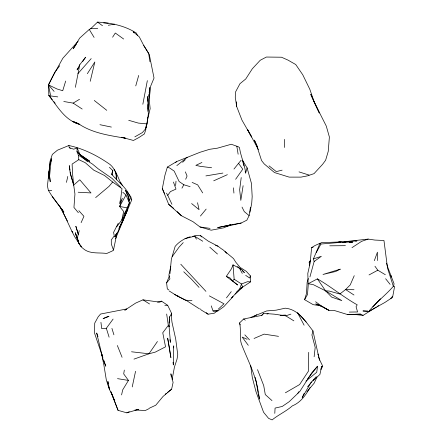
<?xml version="1.0" encoding="UTF-8"?>
<svg xmlns="http://www.w3.org/2000/svg" width="442" height="442" viewBox="0 0 442 442"><rect width="100%" height="100%" fill="white"/><g stroke="black" fill="none" stroke-linecap="round" stroke-linejoin="round"><path stroke-width="0.66" d="M308.704 352.346L308.527 370.998L299.621 384.551L285.383 392.794M377.341 260.531L377.44 252.189L374.335 260.67M147.54 117.312L147.473 120.009L146.18 127.688M52.344 196.646L63.841 212.016L52.344 196.646L48.377 190.364L47.416 185.96L50.283 160.568L52.322 154.424L57.438 150.197L68.847 145.523L69.245 147.661L73.665 149.197L77.101 147.976L77.002 151.716L78.405 155.197L78.798 159.656L85.284 162.722L93.754 170.153L104.511 175.48L112.644 182.01L122.003 188.635L120.782 198.049L119.594 203.657L122.351 198.171L119.649 206.486L123.661 211.497L121.865 219.867L116.71 226.801M147.589 117.318L147.473 120.009L150.158 108.621L149.197 99.223L150.733 85.975L154.026 78.046L149.274 54.41L143.777 45.537L139.263 36.835L133.147 31.725L133.926 32.802M147.855 111.268L149.777 87.555L149.158 92.98M274.791 413.364L275.073 408.077L282.211 406.474L289.145 401.728L299.831 391.457L312.03 372.391L317.56 366.225L316.721 372.274L305.908 381.12M169.071 326.693L169.689 316.803L171.651 313.5L167.689 305.306L161.529 301.157L157.562 302.107M169.087 322.892L169.347 319.5M175.612 185.607L176.01 181.165M169.988 273.592L171.363 259.134L175.154 246.376C179.098 241.741 184.43 238.371 190.292 236.752M341.147 242.349L320.947 244.028L320.047 243.271L314.853 245.603L311.616 247.636L310.146 263.056L307.803 273.432L308.207 285.455L307.488 294.565L304.588 299.659L313.151 304.654L321.146 305.87L315.781 303.947L322.29 306.66L328.92 310.356L334.003 310.4L347.517 314.544L360.573 314.135L363.081 315.395L376.308 307.057M146.214 125.594L145.794 129.6L144.423 133.898L138.882 137.545L133.451 140.468L121.71 137.285M49.576 176.187L49.068 171.457L50.228 181.761L49.576 176.187L51.3 158.65L51.499 161.275M50.283 160.568L48.344 178.154L48.88 176.187M148.772 96.373L149.004 94.339M314.129 356.76L315.201 347.395L311.919 334.981L312.953 330.887C305.422 321.439 298.527 309.361 285.217 308.19L276.073 310.179L266.719 310.925L250.918 317.356M393.783 285.56L394.015 283.665L387.441 266.421L386.595 263.172M169.518 318.152L169.689 316.803M173.463 347.882L173.723 345.837L173.325 364.993L173.049 362.247M134.849 136.854L142.363 132.594L145.258 129.23L147.037 123.909L148.33 113.986L147.678 96.533L147.777 101.218M241.227 177.562L239.652 189.706L240.818 200.397L243.111 185.706M112.826 170.629L112.152 175.054L111.644 174.021L112.826 170.629L109.417 167.325M226.58 226.326L241.177 223.044L246.84 220.177L249.133 215.602L250.415 207.403M124.324 370.076L123.705 373.926L128.451 380.418L122.683 389.894L121.583 394.91M392.164 296.494L391.943 297.803L384.849 302.477L368.722 311.505L362.954 310.958L367.656 310.986M135.561 371.263L132.23 386.932M75.361 87.312L79.781 64.736L85.588 57.239L82.621 61.659M172.126 379.44L174.474 366.965L177.004 359.191L177.756 354.755L175.695 338.992L171.988 322.268L171.441 317.35L171.651 313.5L171.231 315.229M249.99 212.276L251.736 203.06L252.178 196.607L251.47 183.48L247.111 167.888L242.476 160.203L243.896 165.982M142.838 104.268L147.341 80.632M241.177 223.044L230.398 224.917L223.702 227.829L211.154 230.199L200.049 226.978L192.988 221.685L181.275 215.674L168.711 204.348L162.308 188.64L164.938 175.242L167.363 167.087L176.656 161.579L200.027 152.28L209.585 149.308L217.536 148.142L231.26 144.258L238.183 146.7L239.492 147.556C240.647 156.253 244.746 164.302 245.63 173.049L247.111 167.888M312.953 330.887L318.467 355.694L318.03 354.025L319.875 360.307L322.715 366.214L321.621 366.424L319.936 374.396L313.03 380.8L313.571 379.656M170.805 266.189L168.872 275.139L169.916 278.825L166.595 282.858L167.325 288.935L168.811 289.935M149.529 408.099L155.75 405.22L163.026 396.463L171.618 389.192L173.098 382.418L170.883 373.794L171.336 376.96M66.46 182.375L67.775 176.463M321.621 366.424L320.909 369.617L322.715 366.214M90.229 81.284L94.842 61.963L87.339 73.704M78.472 241.067L75.295 232.868C77.405 238.431 78.212 245.028 83.389 248.747C89.897 254.31 98.92 252.31 106.715 253.487L112.274 250.995L113.489 250.067L116.776 234.177L116.075 236.73M320.047 243.271L313.417 258.89L314.146 261.493L309.925 276.924M77.201 238.525L79.245 230.663M135.755 85.903L138.694 75.46M65.676 81.052L62.736 90.726L57.095 89.002L48.487 84.892L54.88 72.134L59.72 65.703M308.306 278.504L307.14 282.289L306.505 293.433L304.588 299.659M222.215 249.155L233.498 258.548L235.84 262.277L240.083 267.366L246.332 271.366L250.382 275.869L249.697 278.029L245.686 275.377M129.534 202.64L127.103 209.795L124.003 214.199M242.426 270.858L244.393 272.626L241.818 269.537L233.028 264.874L231.498 268.73L226.304 276.416L237.719 285.002L232.619 280.924L229.829 277.791L226.304 276.416M166.595 282.858L169.43 275.819M115.555 238.647L131.744 199.872L130.766 196.673L126.522 191.242M119.003 228.392L127.771 209.32L117.71 232.16L114.92 236.796L116.677 233.166M121.865 219.867L129.379 202.834L127.909 195.231L125.495 190.259L127.268 194.684M185.679 179.259L187.06 176.054L185.386 171.872M354.246 275.681L350.246 284.88L345.616 289.538L339.832 294.018L329.157 291.046L325.555 290.83L313.256 284.626L308.184 283.742L317.411 278.869C331.141 286.792 343.368 297.041 357.219 304.842L356.059 306.687L357.572 311.958L349.351 312.085M81.118 222.652L83.936 216.337L78.836 210.668M316.975 376.993L314.223 383.115L306.864 391.783M304.151 393.347L302.206 397.607L311.406 381.816M121.92 222.387L124.478 217.044M119.02 228.326L121.368 223.492M114.92 236.796L116.671 233.194M118.246 223.238L113.594 232.376L114.251 235.884L111.29 239.951L111.323 244.1L113.489 250.067M79.781 64.736L77.052 69.947L78.538 67.736M122.815 192.259L125.948 195.005L119.649 206.486L127.241 207.85M316.29 252.504L320.947 244.028M181.949 188.143L183.833 184.773L190.11 186.646M310.008 387.551C305.77 395.087 300.698 402.485 292.372 405.861C286.156 411.353 278.493 414.718 272.128 419.9L268.598 418.381L263.587 412.303L255.968 391.629L252.31 377.507L250.658 365.252M112.594 37.211L115.296 33.023L123.655 39.023M309.754 265.598L309.168 262.233L310.555 260.139M297.825 393.292L298.93 391.634M157.429 341.517L148.948 353.799L133.981 359.119M76.676 43.681L73.195 48.753L79.693 38.095L89.256 29.454L90.737 28.686L97.549 22.1C111.152 22.879 124.716 25.597 136.351 33.073L137.495 35.421M235.63 179.286L242.741 169.203L238.547 163.347L241.144 160.186M171.949 204.298L167.756 195.37L170.424 191.59L175.988 189.099L173.441 182.049M100.931 322.345L101.732 328.655L106.34 328.284L113.102 319.069M172.269 256.52L179.082 247.106L183.237 242.608M226.464 297.886L231.26 291.637M307.571 378.993L317.56 366.225M233.967 169.048L238.547 163.347M200.436 216.033L206.165 209.088M112.644 182.01L109.08 186.309L95.643 197.602M293.858 320.853L285.747 315.831L274.261 314.174L263.631 313.384L261.968 315.356L243.641 318.986L239.558 322.925C241.47 330.472 238.829 338.439 242.111 345.754C248.211 361.031 256.084 375.971 258.338 392.452M307.582 386.767L316.196 376.689M77.93 73.587L91.201 58.593M368.722 311.505C376.054 302.206 385.645 295.25 393.336 286.328L394.584 286.51L392.767 296.355L391.943 297.803L390.645 298.262M78.096 41.294L62.797 58.294L52.311 77.289L48.487 84.892L48.847 95.489C57.41 106.246 64.77 120.185 78.941 124.031C92.842 133.302 109.671 135.528 125.76 138.285L121.765 137.263M232.619 280.924L234.144 279.239L233.028 264.874M380.479 298.781L372.788 306.93M261.261 315.748L263.631 313.384M182.645 162.28L185.275 159.717M218.166 309.273L224.011 303.792L209.331 295.88M175.662 162.485L176.656 161.579M232.056 297.466L239.647 289.118L250.57 281.858L250.382 275.869M78.378 212.751L73.952 207.453L74.941 194.055L73.709 185.071L79.77 179.778L90.98 192.933L78.19 192.231M236.476 292.278L237.962 290.98M240.437 288.814L242.42 287.085M231.47 297.908L233.011 296.615L223.785 306.687L217.967 310.859L213.055 311.013L211.254 305.87M217.481 310.627L214.337 313.201L208.072 314.201L201.116 309.958M176.828 165.623L187.231 157.297M165.33 394.142L166.38 393.319M167.424 392.496L171.618 389.192M314.146 261.493L321.356 256.31L313.417 258.89M78.798 159.656L72.123 164.07L72.499 173.231L73.709 185.071L70.195 173.148L69.272 165.628L70.013 170.104M351.981 247.658L361.545 241.376L368.18 239.094L374.932 240.072L383.96 240.487L387.535 268.156L393.336 286.328M319.82 243.63L321.295 242.675L338.102 242.028L352.727 242.172L349.407 242.42M377.457 306.328L378.612 305.604M63.775 101.5L73.145 103.108L79.521 99.29M161.529 301.157L159.783 302.184L142.993 299.842L135.683 303.079L124.81 310.201L126.848 308.93L100.572 314.035L98.168 316.831L94.726 323.119L94.582 333.24L102.864 357.6M254.062 316.328L256.813 314.748M369.031 274.941L377.811 270.206L385.341 274.731M227.359 174.673L213.707 180.811M149.219 408.557L145.435 410.469L134.893 410.032M102.782 357.191L101.262 352.285L103.87 364.959L106.334 380.015L109.605 389.772L111.588 393.656L118.058 410.353L126.854 412.839L129.274 411.684M201.911 162.49L195.861 165.352L200.132 166.33L211.591 167.739M309.168 262.233L310.306 261.73M254.056 338.467L264.128 334.13L278.515 336.345M337.202 242.553L339.721 241.509L345.495 242.398M342.655 242.398L344.605 241.708L368.18 239.094M226.553 226.26L230.398 224.917L217.751 227.586L230.398 224.917M266.957 314.085L268.189 313.676M285.747 315.831L290.913 314.124M311.616 247.636L313.151 247.15M126.854 412.839L138.771 409.286L136.169 409.579M184.966 238.669L194.607 236.21L202.762 241.233M282.118 170.153L276.289 171.601L269.062 165.855M108.318 25.271L114.434 24.128M222.895 173.054L205.906 175.91M342.815 242.481L348.849 241.47L356.987 240.879L355.622 241.105M280.173 315.373L285.56 315.052M90.737 28.686L97.748 28.294M347.517 314.544L360.573 314.135M213.055 311.013L217.967 310.859M329.76 245.813L345.401 245.675M344.605 241.708L345.981 241.724M164.849 305.267L167.689 305.306M354.025 289.731L345.616 289.538L353.97 295.013M48.377 190.364L51.758 190.513M250.57 281.858L247.503 281.698L241.498 283.979L239.647 289.118L235.127 294.096L242.647 287.311L241.498 283.979L234.144 279.239M103.682 22.984L108.213 23.238M191.972 300.693L185.43 300.162L177.507 296.14L169.175 290.963M200.049 226.978L210.049 228.376M147.037 123.909L138.318 123.08L128.716 120.307M352.987 314.284L363.081 315.395M200.209 235.779L196.347 235.332L192.817 236.426L194.607 236.21L196.463 239.172M131.517 351.777L148.948 353.799L155.319 352.103L165.529 346.837L162.761 332.771L168.314 325.395L166.678 314.035M57.775 96.892L50.642 95.931L48.487 84.892L54.123 91.411M68.847 145.523C83.72 148.65 97.77 155.849 110.168 164.584C114.633 168.562 117.086 173.883 116.473 179.916L115.881 172.446M117.522 378.639L128.451 380.418M99.942 124.699L111.378 127.075M79.831 124.318L76.588 123.539L72.604 121.39M299.013 171.888L309.068 175.06M215.486 245.327L217.967 246.194L221.796 249.084M78.118 123.428L72.643 121.318L78.941 124.031M318.693 305.162L321.782 306.356M199.646 308.831L200.889 309.317M167.363 167.087L169.866 168.104L174.192 171.131L179.132 181.518L183.833 184.773M247.111 339.274L242.183 337.091L248.282 345.296M192.132 182.413L197.679 184.878L202.679 192.894M174.292 294.344L186.706 300.671L199.022 308.588M217.967 246.194L208.287 241.155L200.303 235.437L201.569 236.934M322.373 306.687L328.92 310.356L322.34 306.56M173.673 208.386L168.711 204.348M325.555 290.83L341.832 300.632L331.649 297.101L325.555 290.83L317.411 278.869M78.405 155.197L92.455 164.07L98.262 168.866L112.146 178.496L120.594 187.165M142.993 299.842L149.534 303.958M69.245 147.661L70.339 148.341M73.145 103.108L82.184 109.03M79.726 154.413L89.776 161.28L80.074 154.623L77.002 151.716L87.323 161.324L80.074 154.623L77.101 147.976M243.641 318.986L245.321 320.179M97.549 22.1L102.489 25.719M315.577 301.753L322.29 306.66M94.268 100.472L106.771 110.323M249.133 215.602L244.299 211.641L242.017 207.088M191.629 203.558L199.066 209.657L197.541 202.723M206.21 312.632L208.072 314.201M131.744 199.872L130.594 198.878C127.992 188.054 117.926 182.375 111.644 174.021M61.504 208.922L71.886 231.271L72.869 232.138M209.801 247.188L217.486 254.028M237.498 266.438L240.945 269.532M271.996 400.618L265.288 394.579L263.714 385.584L257.526 369.645M50.852 97.334L48.847 95.489L52.228 99.627M183.745 271.78L191.287 278.996L199.066 287.399M224.989 251.586L226.818 253.354M177.17 211.541L181.275 215.674M177.756 295.748L178.64 296.67M180.789 264.233L205.933 291.366M244.835 334.859L249.492 339.848M306.162 322.036L297.422 312.544L304.102 325.185M53.918 101.693L55.184 103.246M385.628 278.742L390.087 284.328M374.96 266.25L377.811 270.206M143.777 45.537L148.639 53.432L149.954 61.698M89.256 29.454L94.096 37.415M120.699 182.474L122.39 185.358M166.49 193.154L167.756 195.37M258.432 149.617L247.548 129.545L251.636 136.987L241.984 120.158L236.691 106.572L235.26 97.229L235.614 91.842L239.962 83.693L245.752 78.969L252.36 68.72L260.228 60.267L266.371 57.046L281.515 57.222L287.957 60.09L295.731 64.526L302.759 74.781L309.776 89.174L314.356 102.467L319.334 112.986L310.759 94.317L314.356 102.467L326.262 126.031L329.384 136.998L328.246 151.352L325.616 160.242L322.544 164.38L314.024 173.64L307.295 175.905L300.974 177.126L289.162 177.115L274.482 172.557L264.194 163.899L261.565 160.562L256.697 145.506L254.365 140.103L257.564 146.932M61.444 208.397L62.107 209.596M239.641 268.521L242.288 273.394M114.113 169.253L117.528 175.8L120.677 183.209M59.626 206.038L67.427 221.088M71.886 231.271L74.549 236.542L81.411 246.923L80.82 245.752M162.308 188.64L164.706 193.878M125.948 195.005L129.379 202.834M114.793 400.949L110.964 391.816L118.058 410.353M128.031 196.585L129.55 200.381L127.909 195.231M117.351 345.506L122.086 357.302M318.351 356.777L319.704 360.263M97.98 336.677L96.665 332.97L102.92 359.064L105.782 366.197L103.853 360.407M75.295 232.868L79.002 243.763M239.558 322.925L240.21 324.887M111.925 328.384L113.914 334.809M106.34 328.284L109.108 337.185M73.709 185.071L70.853 175.22L70.328 172.021M255.095 377.28L256.167 381.186L258.399 394.618L259.62 399.076L258.598 393.772M245.155 171.12L245.63 173.049M236.835 146.252L238.133 154.214M116.036 177.236L116.356 178.568M108.445 383.999L107.931 381.429L108.268 385.722L109.605 389.772L108.831 385.921M169.966 339.671L170.43 342.335L169.004 325.715L169.021 326.809M390.872 275.139L391.17 277.156M233.487 187.833L233.923 193.082M236.431 101.842L236.691 106.572M147.843 104.566L147.943 109.246M284.56 139.39L284.604 147.468M340.213 269.167L335.66 271.498L323.008 274.465L340.213 269.167M106.627 317.113L103.102 318.605L108.981 316.35L106.627 317.113M78.278 234.194L75.869 226.315L78.278 234.194M169.269 347.219L167.667 338.174L170.899 357.628L169.269 347.219"/></g></svg>
